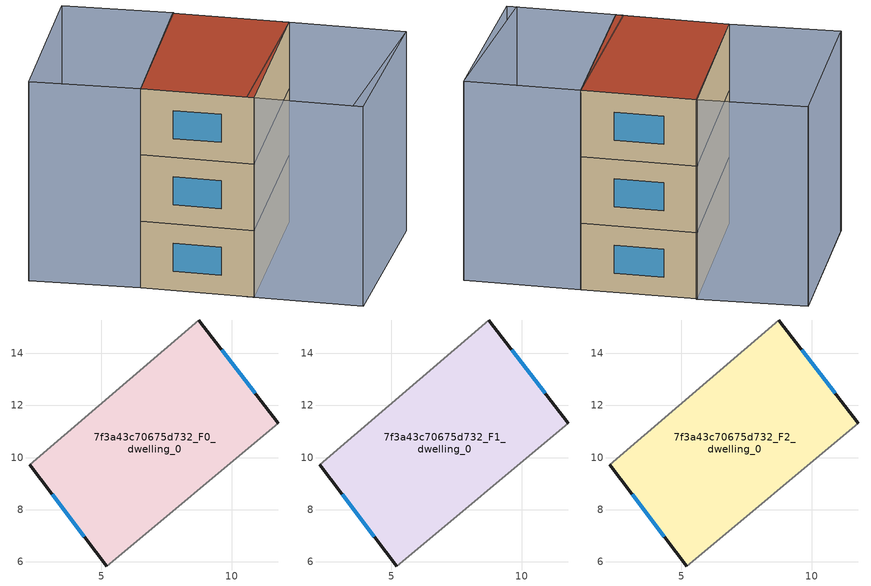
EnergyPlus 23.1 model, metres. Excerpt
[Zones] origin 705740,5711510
7f3a43c70675d732_F0_dwelling_0
 floor ground (EU_floor_Construction): 8.73,15.28 11.78,11.32 5.2,5.84 2.25,9.72 z0
 wall outside (EU_wall_Construction): 11.78,11.32 8.73,15.28 / 2.25,9.72 5.2,5.84 z0:3
 wall adiabatic (EU_wall_Construction): 5.2,5.84 11.78,11.32 / 8.73,15.28 2.25,9.72 z0:3
 window (EU_Window_Construction): 10.9,12.46 9.61,14.13 / 3.1,8.59 4.35,6.96 z0.87:2.13
7f3a43c70675d732_F1_dwelling_0
 floor to 7f3a43c70675d732_F0_dwelling_0 (EU_floor_Construction): 8.73,15.28 11.78,11.32 5.2,5.84 2.25,9.72 z3
 wall outside (EU_wall_Construction): 11.78,11.32 8.73,15.28 / 2.25,9.72 5.2,5.84 z3:6
 wall adiabatic (EU_wall_Construction): 5.2,5.84 11.78,11.32 / 8.73,15.28 2.25,9.72 z3:6
 window (EU_Window_Construction): 10.9,12.46 9.61,14.13 / 3.1,8.59 4.35,6.96 z3.87:5.13
7f3a43c70675d732_F2_dwelling_0
 floor to 7f3a43c70675d732_F1_dwelling_0 (EU_floor_Construction): 8.73,15.28 11.78,11.32 5.2,5.84 2.25,9.72 z6
 wall outside (EU_wall_Construction): 11.78,11.32 8.73,15.28 / 2.25,9.72 5.2,5.84 z6:9
 wall adiabatic (EU_wall_Construction): 5.2,5.84 11.78,11.32 / 8.73,15.28 2.25,9.72 z6:9
 window (EU_Window_Construction): 10.9,12.46 9.61,14.13 / 3.1,8.59 4.35,6.96 z6.87:8.13
 roof outside (EU_roof_Construction): 11.78,11.32 8.73,15.28 2.25,9.72 5.2,5.84 z9
shading: 7.79,2.49 14.83,7.35 / 11.78,11.32 14.83,7.35 / 14.83,7.35 8.05,2.13 / 8.05,2.13 4.99,6.09 / 4.99,6.09 11.78,11.32 / -0.82,13.32 5.7,18.88 / 5.7,18.88 8.77,15.27 / 8.77,15.27 2.25,9.72 / 2.25,9.72 -0.82,13.32 / 5.7,18.88 -0.67,13.45 z0:9
[Building]
EU S2 Campaign: North Axis=0; Terrain=City; Solar Distribution=FullExterior
[Site:Location]
London: Latitude=51.5; Longitude=-0.5; Time Zone=0; Elevation=25
[SizingPeriod:WeatherFileDays]
AnnualSizingPeriod: Begin Month=1; Begin Day of Month=1; End Month=12; End Day of Month=31; Day of Week for Start Day=Monday; Use Weather File Daylight Saving Period=No; Use Weather File Rain and Snow Indicators=No
[MATERIAL]
EU_InternalMass_Material: Roughness=MediumRough; Thickness=0.1; Conductivity=1; Density=1800; Specific Heat=900; Thermal Absorptance=0.9; Solar Absorptance=0.7; Visible Absorptance=0.7
[MATERIAL:NOMASS] Roughness=MediumRough; Thermal Absorptance=0.9; Solar Absorptance=0.7; Visible Absorptance=0.7
Name | Thermal Resistance
EU_wall_NoMass | 0.724719
EU_roof_NoMass | 2.98947
EU_floor_NoMass | 2.39157
[WINDOWMATERIAL:SIMPLEGLAZINGSYSTEM]
EU_Window_SimpleGlazing: UFactor=2.63425; Solar Heat Gain Coefficient=0.76; Visible Transmittance=0.76
[CONSTRUCTION]
EU_wall_Construction: EU_wall_NoMass
EU_roof_Construction: EU_roof_NoMass
EU_floor_Construction: EU_floor_NoMass
EU_Window_Construction: EU_Window_SimpleGlazing
EU_InternalMass_Construction: EU_InternalMass_Material
[ZONE] Type=1; Multiplier=1; Ceiling Height=autocalculate; Volume=126.505; Floor Area=autocalculate; Part of Total Floor Area=Yes
7f3a43c70675d732_F0_dwelling_0; 7f3a43c70675d732_F1_dwelling_0; 7f3a43c70675d732_F2_dwelling_0
[INTERNALMASS] Construction=EU_InternalMass_Construction; Surface Area=42.1679
Name | Zone or ZoneList
7f3a43c70675d732_F0_dwelling_0_EU_InternalMass | 7f3a43c70675d732_F0_dwelling_0
7f3a43c70675d732_F1_dwelling_0_EU_InternalMass | 7f3a43c70675d732_F1_dwelling_0
7f3a43c70675d732_F2_dwelling_0_EU_InternalMass | 7f3a43c70675d732_F2_dwelling_0
[OTHEREQUIPMENT] Fuel Type=Electricity; Design Level Calculation Method=Watts/Area; Power per Zone Floor Area=1; Fraction Latent=0; Fraction Radiant=0; Fraction Lost=0; Carbon Dioxide Generation Rate=0; EndUse Subcategory=EU_Step8_InternalGains
Name | Zone or ZoneList or Space or SpaceList | Schedule
EU_Step8_InternalGain_7f3a43c70675d732_F0_dwelling_0_f000 | 7f3a43c70675d732_F0_dwelling_0 | EU_Step8_GainSchedule_7f3a43c70675d732_F0_dwelling_0_f000
EU_Step8_InternalGain_7f3a43c70675d732_F1_dwelling_0_f000 | 7f3a43c70675d732_F1_dwelling_0 | EU_Step8_GainSchedule_7f3a43c70675d732_F1_dwelling_0_f000
EU_Step8_InternalGain_7f3a43c70675d732_F2_dwelling_0_f000 | 7f3a43c70675d732_F2_dwelling_0 | EU_Step8_GainSchedule_7f3a43c70675d732_F2_dwelling_0_f000
[ZONEVENTILATION:DESIGNFLOWRATE] Schedule=EU_AlwaysOn; Design Flow Rate Calculation Method=AirChanges/Hour; Air Changes per Hour=0.418135; Ventilation Type=Natural; Fan Pressure Rise=0; Fan Total Efficiency=1; Constant Term Coefficient=1; Temperature Term Coefficient=0; Velocity Term Coefficient=0; Velocity Squared Term Coefficient=0; Minimum Indoor Temperature=-100; Maximum Indoor Temperature=100; Delta Temperature=-100; Minimum Outdoor Temperature=-100; Maximum Outdoor Temperature=100; Maximum Wind Speed=40
Name | Zone or ZoneList or Space or SpaceList
EU_ConstantAir_7f3a43c70675d732_F0_dwelling_0 | 7f3a43c70675d732_F0_dwelling_0
EU_ConstantAir_7f3a43c70675d732_F1_dwelling_0 | 7f3a43c70675d732_F1_dwelling_0
EU_ConstantAir_7f3a43c70675d732_F2_dwelling_0 | 7f3a43c70675d732_F2_dwelling_0
[HVACTEMPLATE:THERMOSTAT] Constant Heating Setpoint=20; Constant Cooling Setpoint=50
EU_HeatOnly_7f3a43c70675d732_F0_dwelling_0; EU_HeatOnly_7f3a43c70675d732_F1_dwelling_0; EU_HeatOnly_7f3a43c70675d732_F2_dwelling_0
[HVACTEMPLATE:ZONE:IDEALLOADSAIRSYSTEM] System Availability Schedule=EU_AlwaysOn; Maximum Heating Supply Air Temperature=50; Minimum Cooling Supply Air Temperature=13; Maximum Heating Supply Air Humidity Ratio=0.0156; Minimum Cooling Supply Air Humidity Ratio=0.0077; Heating Limit=NoLimit; Cooling Limit=NoLimit; Heating Availability Schedule=EU_AlwaysOn; Cooling Availability Schedule=EU_CoolingOff; Dehumidification Control Type=ConstantSensibleHeatRatio; Cooling Sensible Heat Ratio=0.7; Dehumidification Setpoint=60; Humidification Control Type=None; Humidification Setpoint=30; Outdoor Air Method=None; Outdoor Air Flow Rate per Person=0.00944; Outdoor Air Flow Rate per Zone Floor Area=0; Outdoor Air Flow Rate per Zone=0; Demand Controlled Ventilation Type=None; Outdoor Air Economizer Type=NoEconomizer; Heat Recovery Type=None; Sensible Heat Recovery Effectiveness=0.7; Latent Heat Recovery Effectiveness=0.65
Name | Template Thermostat
7f3a43c70675d732_F0_dwelling_0 | EU_HeatOnly_7f3a43c70675d732_F0_dwelling_0
7f3a43c70675d732_F1_dwelling_0 | EU_HeatOnly_7f3a43c70675d732_F1_dwelling_0
7f3a43c70675d732_F2_dwelling_0 | EU_HeatOnly_7f3a43c70675d732_F2_dwelling_0
[SIZING:ZONE] Zone Cooling Design Supply Air Temperature Input Method=SupplyAirTemperature; Zone Cooling Design Supply Air Temperature=13; Zone Heating Design Supply Air Temperature Input Method=SupplyAirTemperature; Zone Heating Design Supply Air Temperature=50; Zone Cooling Design Supply Air Humidity Ratio=0.008; Zone Heating Design Supply Air Humidity Ratio=0.008; Cooling Design Air Flow Method=DesignDay; Cooling Design Air Flow Rate=0; Cooling Minimum Air Flow per Zone Floor Area=0.000762; Cooling Minimum Air Flow=0; Cooling Minimum Air Flow Fraction=0.2; Heating Design Air Flow Method=DesignDay; Heating Design Air Flow Rate=0; Heating Maximum Air Flow per Zone Floor Area=0.002032; Heating Maximum Air Flow=0.141576; Heating Maximum Air Flow Fraction=0.3; Account for Dedicated Outdoor Air System=No; Dedicated Outdoor Air System Control Strategy=NeutralSupplyAir; Dedicated Outdoor Air Low Setpoint Temperature for Design=autosize; Dedicated Outdoor Air High Setpoint Temperature for Design=autosize; Zone Load Sizing Method=Sensible Load Only No Latent Load; Zone Latent Cooling Design Supply Air Humidity Ratio Input Method=HumidityRatioDifference; Zone Cooling Design Supply Air Humidity Ratio Difference=0.005; Zone Latent Heating Design Supply Air Humidity Ratio Input Method=HumidityRatioDifference; Zone Humidification Design Supply Air Humidity Ratio Difference=0.005
7f3a43c70675d732_F0_dwelling_0; 7f3a43c70675d732_F1_dwelling_0; 7f3a43c70675d732_F2_dwelling_0
[SCHEDULE:CONSTANT]
Name | Hourly Value
EU_AlwaysOn | 1
EU_CoolingOff | 0
[SCHEDULE:FILE] Column Number=1; Rows to Skip at Top=0; Number of Hours of Data=8760; Column Separator=Comma; Interpolate to Timestep=No; Minutes per Item=60; Adjust Schedule for Daylight Savings=Yes
Name | File
EU_Step8_GainSchedule_7f3a43c70675d732_F0_dwelling_0_f000 | ../../schedules/7f3a43c70675d732/7f3a43c70675d732_F0_dwelling_0_f000_gain.csv
EU_Step8_GainSchedule_7f3a43c70675d732_F1_dwelling_0_f000 | ../../schedules/7f3a43c70675d732/7f3a43c70675d732_F1_dwelling_0_f000_gain.csv
EU_Step8_GainSchedule_7f3a43c70675d732_F2_dwelling_0_f000 | ../../schedules/7f3a43c70675d732/7f3a43c70675d732_F2_dwelling_0_f000_gain.csv
